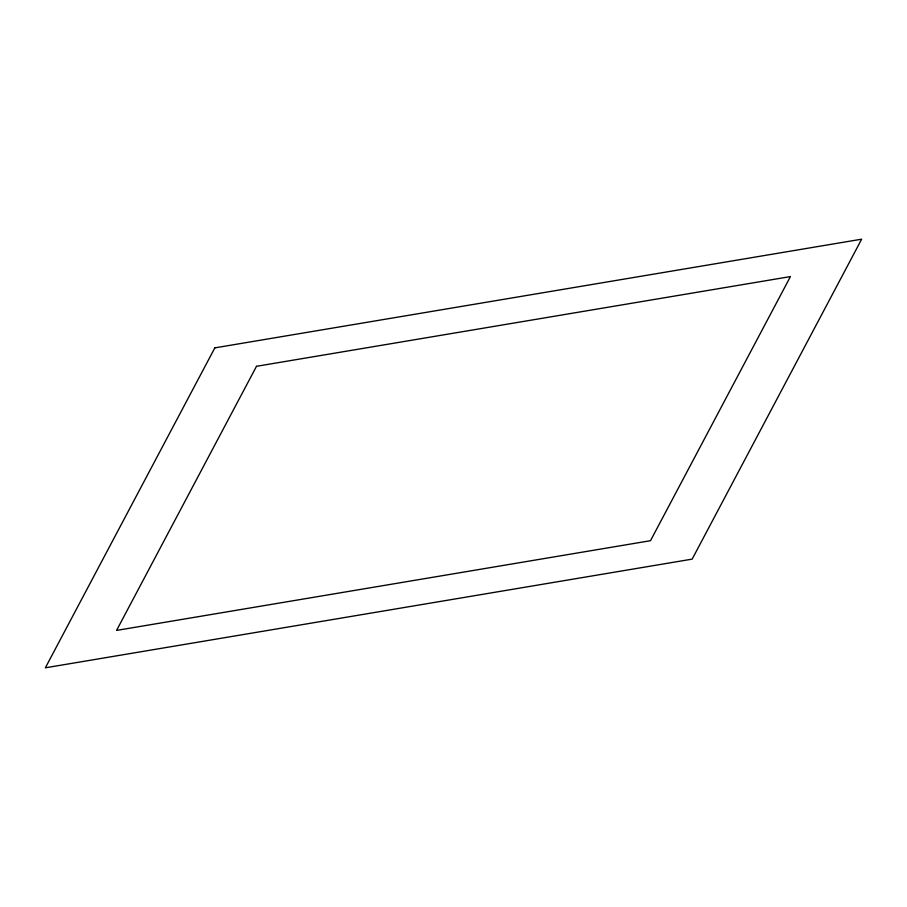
<?xml version="1.0" encoding="UTF-8"?>
<svg xmlns="http://www.w3.org/2000/svg" width="907" height="907" viewBox="0 0 907 907"><rect width="100%" height="100%" fill="white"/><g stroke="black" fill="none" stroke-linecap="round" stroke-linejoin="round"><path stroke-width="1.36" d="M214.846 347.869L45.35 667.813L692.154 559.131L861.65 239.187L214.846 347.869M256.5 366.303L116.572 630.41L650.5 540.697L790.428 276.59L256.5 366.303"/></g></svg>
